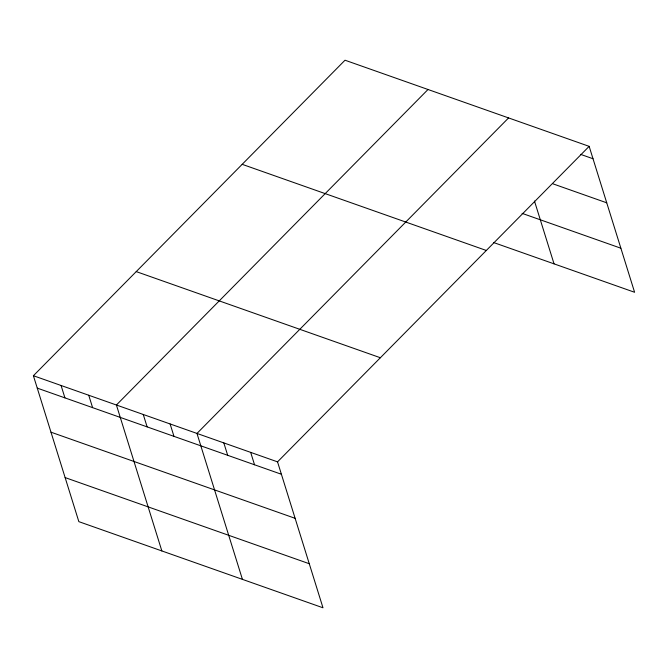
<?xml version="1.0" encoding="UTF-8"?>
<svg xmlns="http://www.w3.org/2000/svg" width="668" height="668" viewBox="0 0 668 668"><rect width="100%" height="100%" fill="white"/><g stroke="black" fill="none" stroke-linecap="round" stroke-linejoin="round"><path stroke-width="1" d="M33.4 375.725L277.537 461.855L322.986 607.788L78.849 521.65L33.4 375.725L345.014 60.212L589.151 146.35L634.6 292.275L493.61 242.534M428.021 89.495L116.407 405.008L161.856 550.941M508.582 117.927L196.968 433.432L242.426 579.365M277.537 461.855L589.151 146.35M580.542 154.341L593.009 158.742M553.02 183.859L606.736 202.813M522.092 213.359L620.873 248.212M242.183 164.328L486.312 250.467M136.23 271.6L380.368 357.739M37.258 388.116L281.395 474.255M50.985 432.188L295.122 518.318M65.13 477.587L309.259 563.725M534.467 201.035L554.039 263.852M250.675 452.386L254.541 464.778M223.822 442.909L227.688 455.309M170.115 423.963L173.972 436.354M143.261 414.486L147.119 426.877M88.735 395.247L92.602 407.639M61.072 385.486L64.93 397.877"/></g></svg>
